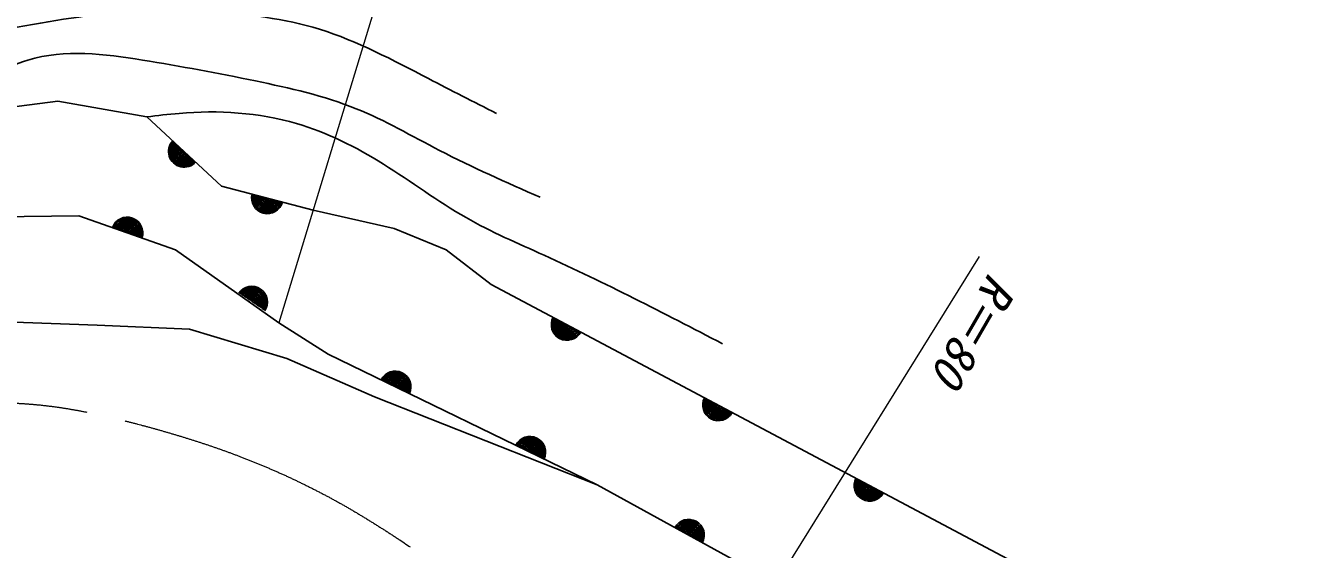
# Model space of a CAD drawing. Units: millimetres, scale not verified. Extents: x 40000 to 680000, y 20000 to 380000.
# Drawn here: x 208327 to 256820, y 294753 to 314821 of the extents above; entities that cross this region are included whole.
import ezdxf
from ezdxf.enums import TextEntityAlignment as Align

# ---------------------------------------------------------------- set-up
doc = ezdxf.new("R2010")
doc.units = ezdxf.units.MM
doc.header["$LTSCALE"] = 1000
doc.linetypes.add('CHAIN', pattern=[18.5, 12, -1.5, 3.5, -1.5])
for name, color, linetype, lineweight in [('M-BGD', 7, 'Continuous', 25), ('M-BGD-RSTR', 7, 'Continuous', 13), ('M-BMK', 2, 'CHAIN', 13)]:
    doc.layers.add(name, color=color, linetype=linetype, lineweight=lineweight)
doc.styles.add('ＭＳ ゴシック', font='')
doc.styles.get('ＭＳ ゴシック').set_extended_font_data('MS Gothic')

msp = doc.modelspace()

# ---------------------------------------------------------------- linework, layer by layer
at = {"layer": 'M-BGD'}
for p, q in [((207282, 311620), (209571, 311925)), ((209571, 311925), (212980, 311315)), ((212980, 311315), (215829, 308669)), ((215829, 308669), (219340, 307753)), ((204318, 307460), (210374, 307532)), ((210374, 307532), (214072, 306227)), ((219340, 307753), (222443, 307041)), ((222443, 307041), (224428, 306227)), ((214072, 306227), (218025, 303435)), ((224428, 306227), (226158, 304904)), ((226158, 304904), (260907, 286435)), ((207561, 303468), (211079, 303351)), ((211079, 303351), (214608, 303186)), ((214608, 303186), (218338, 302070)), ((218025, 303435), (219911, 302238)), ((219911, 302238), (230209, 297234)), ((218338, 302070), (221685, 300606)), ((221685, 300606), (230209, 297234)), ((230209, 297234), (237208, 293390))]:
    msp.add_line(p, q, dxfattribs=at)
for centre, radius, start, end in [((214405, 309992), 600, 137.1211, 317.1211), ((214405, 309992), 550, 137.1211, 317.1211), ((214405, 309992), 500, 137.1211, 317.1211), ((214405, 309992), 450, 137.1211, 317.1211), ((214405, 309992), 400, 137.1211, 317.1211), ((214405, 309992), 350, 137.1211, 317.1211), ((214405, 309992), 300, 137.1211, 317.1211), ((214405, 309992), 250, 137.1211, 317.1211), ((214405, 309992), 200, 137.1211, 317.1211), ((214405, 309992), 150, 137.1211, 317.1211), ((214405, 309992), 100, 137.1211, 317.1211), ((214405, 309992), 50, 137.1211, 317.1211), ((217585, 308211), 600, 165.3791, 345.3791), ((217585, 308211), 550, 165.3791, 345.3791), ((217585, 308211), 500, 165.3791, 345.3791), ((217585, 308211), 450, 165.3791, 345.3791), ((217585, 308211), 400, 165.3791, 345.3791), ((217585, 308211), 350, 165.3791, 345.3791), ((217585, 308211), 300, 165.3791, 345.3791), ((217585, 308211), 250, 165.3791, 345.3791), ((217585, 308211), 200, 165.3791, 345.3791), ((217585, 308211), 150, 165.3791, 345.3791), ((217585, 308211), 100, 165.3791, 345.3791), ((217585, 308211), 50, 165.3791, 345.3791), ((212223, 306880), 600, 340.56, 160.56), ((212223, 306880), 550, 340.56, 160.56), ((212223, 306880), 500, 340.56, 160.56), ((212223, 306880), 450, 340.56, 160.56), ((212223, 306880), 400, 340.56, 160.56), ((212223, 306880), 350, 340.56, 160.56), ((212223, 306880), 300, 340.56, 160.56), ((212223, 306880), 250, 340.56, 160.56), ((212223, 306880), 200, 340.56, 160.56), ((212223, 306880), 150, 340.56, 160.56), ((212223, 306880), 100, 340.56, 160.56), ((212223, 306880), 50, 340.56, 160.56), ((216992, 304232), 600, 325.658, 145.6579), ((216992, 304232), 550, 325.658, 145.6579), ((216992, 304232), 500, 325.658, 145.6579), ((216992, 304232), 450, 325.658, 145.6579), ((216992, 304232), 400, 325.658, 145.6579), ((216992, 304232), 350, 325.658, 145.6579), ((216992, 304232), 300, 325.658, 145.6579), ((216992, 304232), 250, 325.658, 145.6579), ((216992, 304232), 200, 325.658, 145.6579), ((216992, 304232), 150, 325.658, 145.6579), ((216992, 304232), 100, 325.658, 145.6579), ((216992, 304232), 50, 325.658, 145.6579), ((229053, 303365), 600, 152.0103, 332.0103), ((229053, 303365), 550, 152.0103, 332.0103), ((229053, 303365), 500, 152.0103, 332.0103), ((229053, 303365), 450, 152.0103, 332.0103), ((229053, 303365), 400, 152.0103, 332.0103), ((229053, 303365), 350, 152.0103, 332.0103), ((229053, 303365), 300, 152.0103, 332.0103), ((229053, 303365), 250, 152.0103, 332.0103), ((229053, 303365), 200, 152.0103, 332.0103), ((229053, 303365), 150, 152.0103, 332.0103), ((229053, 303365), 100, 152.0103, 332.0103), ((229053, 303365), 50, 152.0103, 332.0103), ((222485, 300987), 600, 334.0842, 154.0842), ((222485, 300987), 550, 334.0842, 154.0842), ((222485, 300987), 500, 334.0842, 154.0842), ((222485, 300987), 450, 334.0842, 154.0842), ((222485, 300987), 400, 334.0842, 154.0842), ((222485, 300987), 350, 334.0842, 154.0842), ((222485, 300987), 300, 334.0842, 154.0842), ((222485, 300987), 250, 334.0842, 154.0842), ((222485, 300987), 200, 334.0842, 154.0842), ((222485, 300987), 150, 334.0842, 154.0842), ((222485, 300987), 100, 334.0842, 154.0842), ((222485, 300987), 50, 334.0842, 154.0842), ((234845, 300287), 600, 152.0103, 332.0103), ((234845, 300287), 550, 152.0103, 332.0103), ((234845, 300287), 500, 152.0103, 332.0103), ((234845, 300287), 450, 152.0103, 332.0103), ((234845, 300287), 400, 152.0103, 332.0103), ((234845, 300287), 350, 152.0103, 332.0103), ((234845, 300287), 300, 152.0103, 332.0103), ((234845, 300287), 250, 152.0103, 332.0103), ((234845, 300287), 200, 152.0103, 332.0103), ((234845, 300287), 150, 152.0103, 332.0103), ((234845, 300287), 100, 152.0103, 332.0103), ((234845, 300287), 50, 152.0103, 332.0103), ((227635, 298485), 600, 334.0842, 154.0842), ((227635, 298485), 550, 334.0842, 154.0842), ((227635, 298485), 500, 334.0842, 154.0842), ((227635, 298485), 450, 334.0842, 154.0842), ((227635, 298485), 400, 334.0842, 154.0842), ((227635, 298485), 350, 334.0842, 154.0842), ((227635, 298485), 300, 334.0842, 154.0842), ((227635, 298485), 250, 334.0842, 154.0842), ((227635, 298485), 200, 334.0842, 154.0842), ((227635, 298485), 150, 334.0842, 154.0842), ((227635, 298485), 100, 334.0842, 154.0842), ((227635, 298485), 50, 334.0842, 154.0842), ((240637, 297209), 600, 152.0103, 332.0103), ((240637, 297209), 550, 152.0103, 332.0103), ((240637, 297209), 500, 152.0103, 332.0103), ((240637, 297209), 450, 152.0103, 332.0103), ((240637, 297209), 400, 152.0103, 332.0103), ((240637, 297209), 350, 152.0103, 332.0103), ((240637, 297209), 300, 152.0103, 332.0103), ((240637, 297209), 250, 152.0103, 332.0103), ((240637, 297209), 200, 152.0103, 332.0103), ((240637, 297209), 150, 152.0103, 332.0103), ((240637, 297209), 100, 152.0103, 332.0103), ((240637, 297209), 50, 152.0103, 332.0103), ((233709, 295312), 600, 331.2234, 151.2234), ((233709, 295312), 550, 331.2234, 151.2234), ((233709, 295312), 500, 331.2234, 151.2234), ((233709, 295312), 450, 331.2234, 151.2234), ((233709, 295312), 400, 331.2234, 151.2234), ((233709, 295312), 350, 331.2234, 151.2234), ((233709, 295312), 300, 331.2234, 151.2234), ((233709, 295312), 250, 331.2234, 151.2234), ((233709, 295312), 200, 331.2234, 151.2234), ((233709, 295312), 150, 331.2234, 151.2234), ((233709, 295312), 100, 331.2234, 151.2234), ((233709, 295312), 50, 331.2234, 151.2234)]:
    msp.add_arc(centre, radius, start, end, dxfattribs=at)
for points, knots in [([(181268, 309179), (182300, 309175), (183332, 309172), (184374, 309235), (185903, 309327), (187453, 309564), (188866, 310011), (189834, 310318), (190738, 310723), (191694, 311342), (192318, 311746), (192965, 312241), (193080, 312839), (193207, 313495), (192696, 314276), (192803, 315058), (192870, 315547), (193179, 316037), (193579, 316222), (194041, 316435), (194624, 316243), (195188, 316111), (196482, 315810), (197673, 315830), (198848, 315557), (200044, 315278), (201224, 314694), (202452, 314448), (203880, 314161), (205373, 314329), (206833, 314558), (208422, 314808), (209972, 315132), (211547, 315279), (212811, 315398), (214091, 315404), (215374, 315335), (216803, 315258), (218236, 315088), (219588, 314669), (221036, 314221), (222392, 313488), (223748, 312784), (224616, 312332), (225485, 311893), (226354, 311453)], [0, 0, 0, 0, 1, 1, 1, 2, 2, 2, 3, 3, 3, 4, 4, 4, 5, 5, 5, 6, 6, 6, 7, 7, 7, 8, 8, 8, 9, 9, 9, 10, 10, 10, 11, 11, 11, 12, 12, 12, 13, 13, 13, 14, 14, 14, 15, 15, 15, 15]), ([(171923, 306510), (173969, 306700), (176015, 306890), (178039, 306643), (179327, 306486), (180605, 306152), (181895, 306111), (183446, 306063), (185012, 306440), (186482, 307042), (187390, 307414), (188260, 307872), (189142, 308172), (190112, 308503), (191097, 308643), (192266, 308771), (193728, 308930), (195479, 309069), (195989, 310167), (196364, 310973), (196068, 312297), (196587, 313025), (196941, 313522), (197674, 313742), (198382, 313890), (200111, 314251), (201691, 314183), (203236, 313557), (204083, 313214), (204921, 312703), (205762, 312693), (206637, 312683), (207516, 313215), (208421, 313491), (209852, 313927), (211349, 313725), (212809, 313491), (214271, 313256), (215695, 312990), (217130, 312693), (218437, 312423), (219753, 312127), (220986, 311629), (222086, 311185), (223119, 310581), (224177, 310034), (225439, 309381), (226736, 308810), (228033, 308239)], [0, 0, 0, 0, 1, 1, 1, 2, 2, 2, 3, 3, 3, 4, 4, 4, 5, 5, 5, 6, 6, 6, 7, 7, 7, 8, 8, 8, 9, 9, 9, 10, 10, 10, 11, 11, 11, 12, 12, 12, 13, 13, 13, 14, 14, 14, 15, 15, 15, 16, 16, 16, 16]), ([(212980, 311315), (213389, 311366), (213797, 311418), (214209, 311453), (215711, 311580), (217257, 311486), (218701, 311065), (219877, 310722), (220985, 310162), (222028, 309512), (223099, 308844), (224102, 308081), (225189, 307460), (226148, 306913), (227172, 306477), (228184, 306018), (230502, 304968), (232753, 303802), (235005, 302635)], [0, 0, 0, 0, 1, 1, 1, 2, 2, 2, 3, 3, 3, 4, 4, 4, 5, 5, 5, 6, 6, 6, 6])]:
    msp.add_open_spline(points, degree=3, knots=knots, dxfattribs=at)
at = {"layer": 'M-BGD-RSTR'}
for p, q in [((222668, 318716), (218025, 303435)), ((233840, 288272), (244837, 305970))]:
    msp.add_line(p, q, dxfattribs=at)
at = {"layer": 'M-BMK'}
msp.add_open_spline([(194056, 297889), (195500, 298444), (196944, 298999), (198431, 299425), (199605, 299761), (200806, 300017), (202018, 300162), (203101, 300291), (204192, 300332), (205286, 300361), (206451, 300393), (207618, 300411), (208773, 300302), (210091, 300176), (211393, 299885), (212679, 299544), (213996, 299195), (215295, 298796), (216564, 298309), (217944, 297780), (219288, 297148), (220570, 296416), (221867, 295674), (223102, 294830), (224336, 293985)], degree=3, knots=[0, 0, 0, 0, 1, 1, 1, 2, 2, 2, 3, 3, 3, 4, 4, 4, 5, 5, 5, 6, 6, 6, 7, 7, 7, 8, 8, 8, 8], dxfattribs=at)

# ---------------------------------------------------------------- texts
at = {"layer": 'M-BGD-RSTR', "style": 'ＭＳ ゴシック', "oblique": 15}
msp.add_text('R＝80', height=1320, rotation=239.895, dxfattribs=at).set_placement((244879, 305614), align=Align.BOTTOM_LEFT)

doc.saveas('drawing.dxf')
